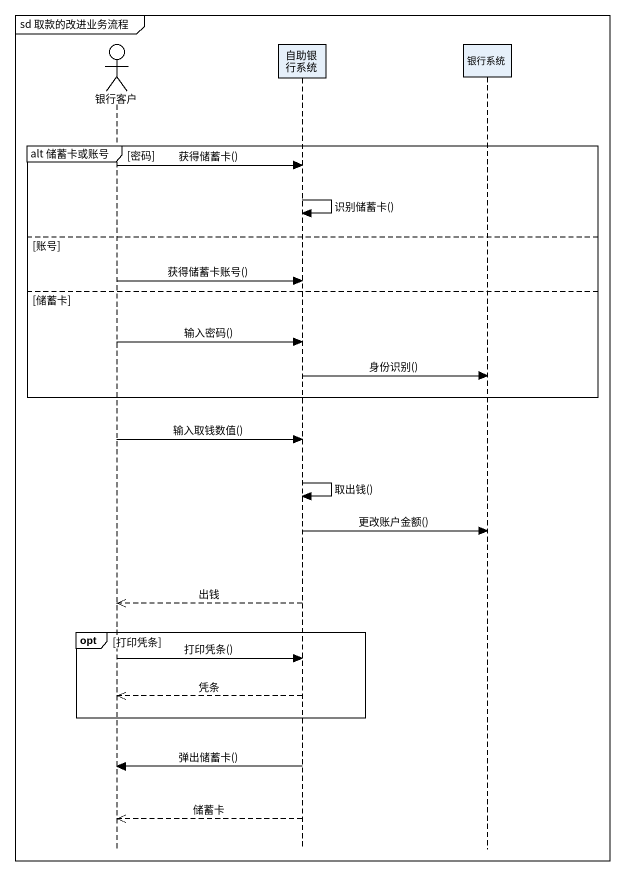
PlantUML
@startuml
mainframe sd 取款的改进业务流程
hide footbox
actor 银行客户
participant 自助银行系统
participant 银行系统

group alt 储蓄卡或账号 [密码]
  银行客户 -> 自助银行系统 : 获得储蓄卡()
  自助银行系统 -> 自助银行系统 : 识别储蓄卡()
else 账号
  银行客户 -> 自助银行系统 : 获得储蓄卡账号()
else 储蓄卡
  银行客户 -> 自助银行系统 : 输入密码()
  自助银行系统 -> 银行系统 : 身份识别()
end
银行客户 -> 自助银行系统 : 输入取钱数值()
自助银行系统 -> 自助银行系统 : 取出钱()
自助银行系统 -> 银行系统 : 更改账户金额()
自助银行系统 -->> 银行客户 : 出钱
opt 打印凭条
  银行客户 -> 自助银行系统 : 打印凭条()
  自助银行系统 -->> 银行客户 : 凭条
end
自助银行系统 -> 银行客户 : 弹出储蓄卡()
自助银行系统 -->> 银行客户 : 储蓄卡
@enduml
